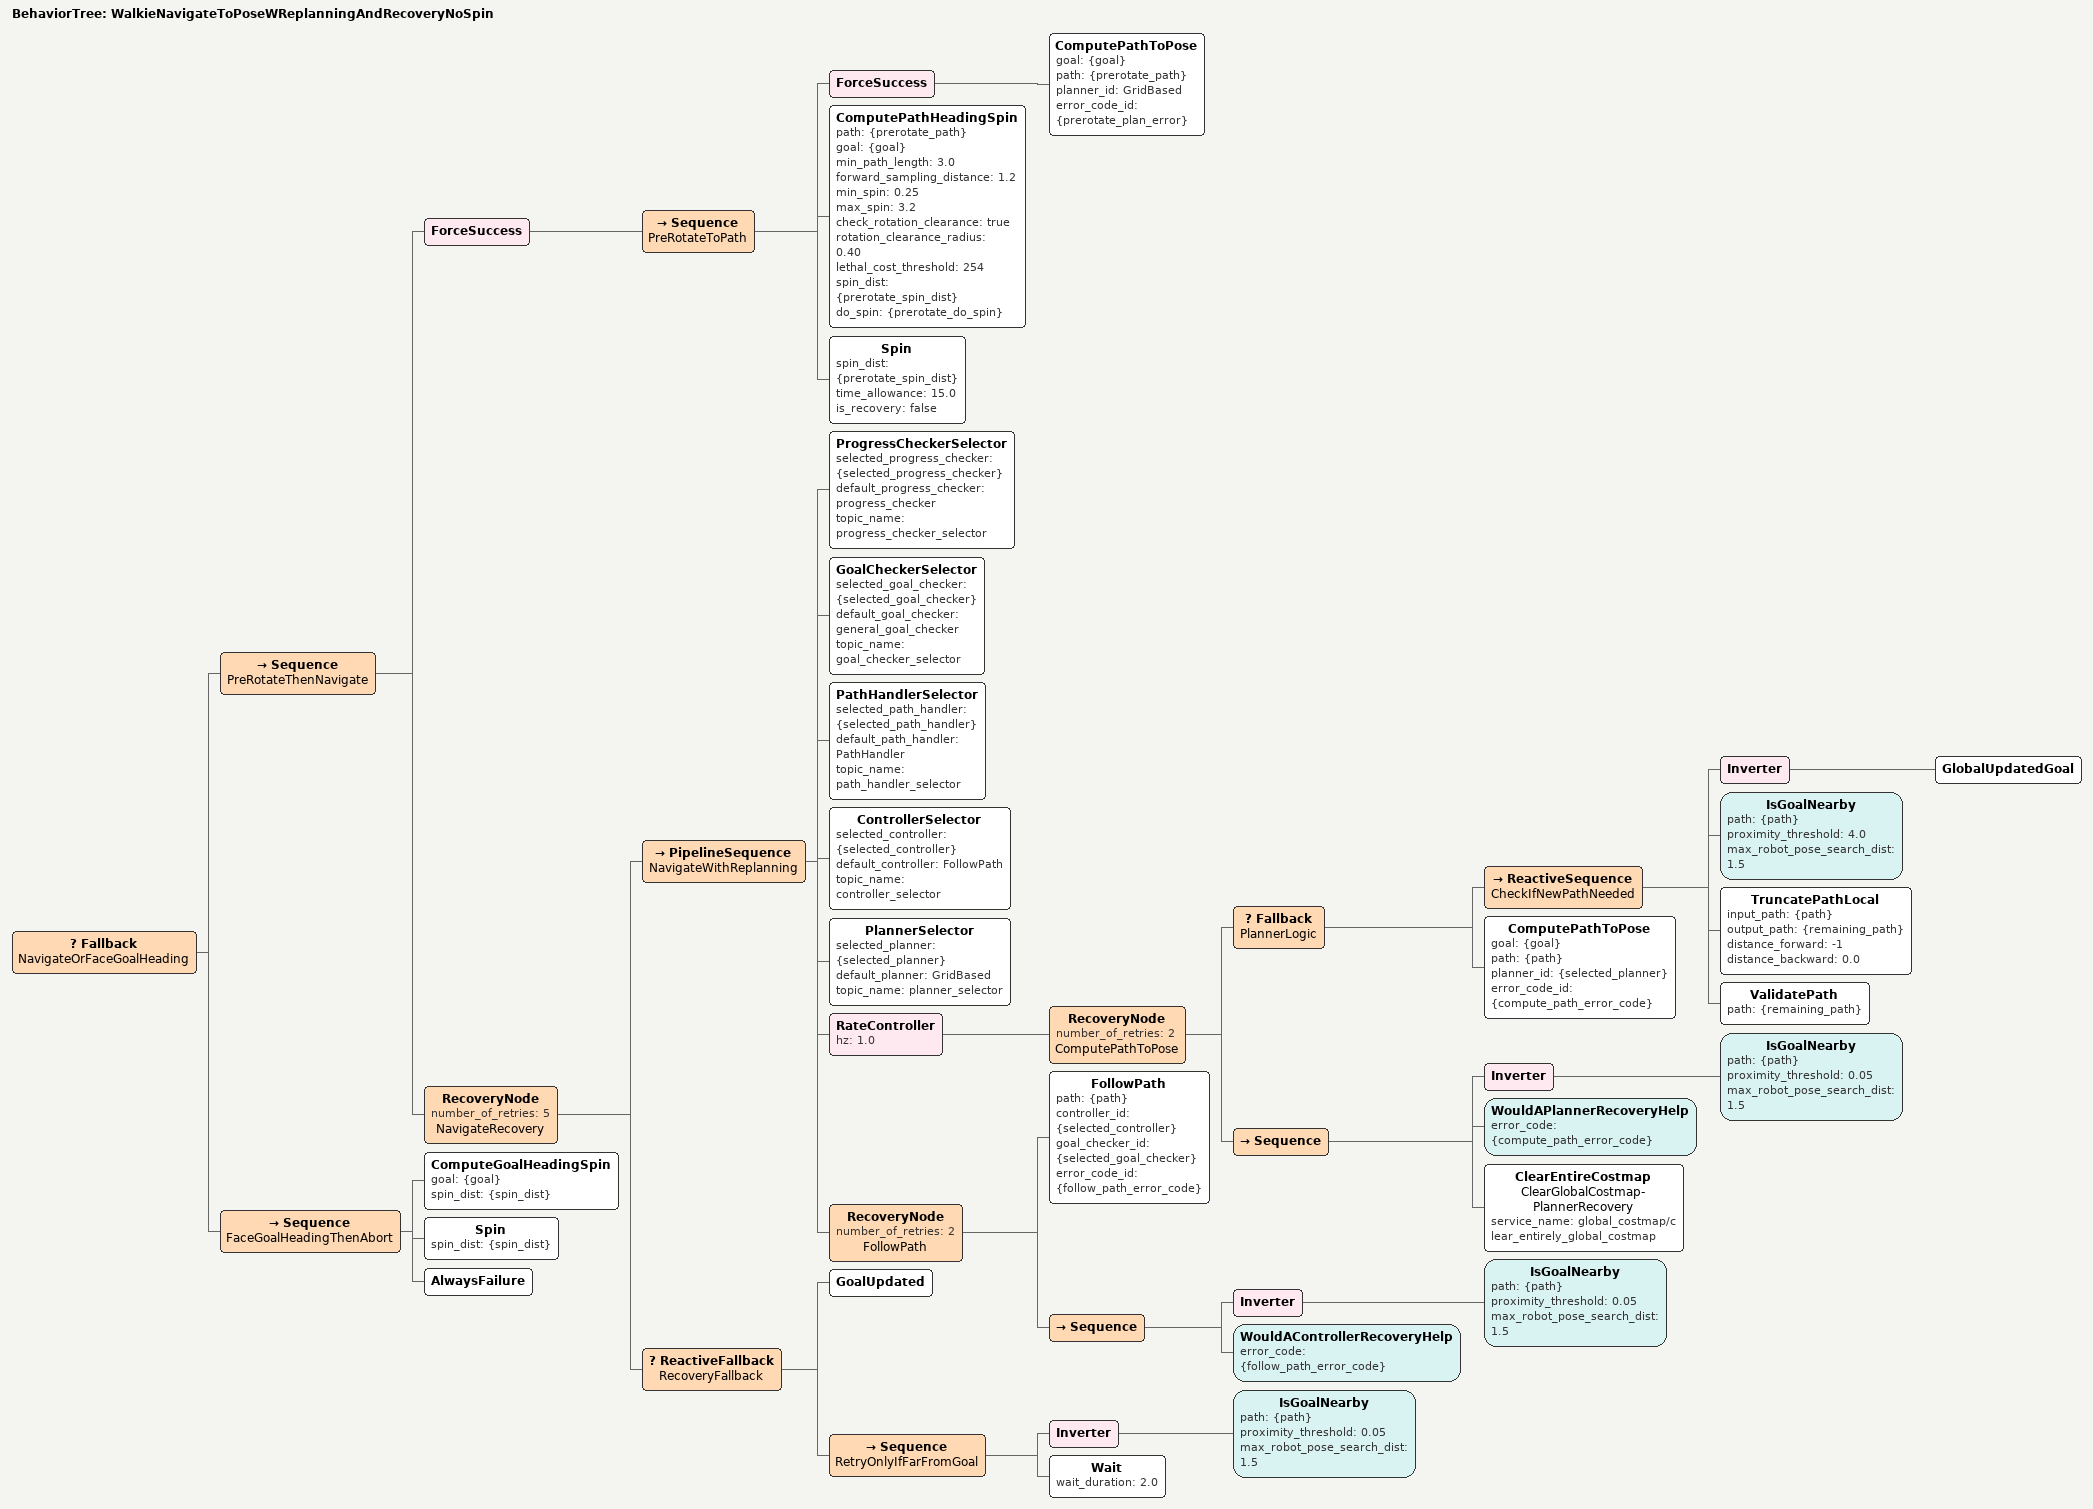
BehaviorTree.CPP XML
<root BTCPP_format="4" main_tree_to_execute="WalkieNavigateToPoseWReplanningAndRecoveryNoSpin">
  <BehaviorTree ID="WalkieNavigateToPoseWReplanningAndRecoveryNoSpin">

    <Fallback name="NavigateOrFaceGoalHeading">

    <Sequence name="PreRotateThenNavigate">

      <ForceSuccess>
        <Sequence name="PreRotateToPath">
          <ForceSuccess>
            <ComputePathToPose goal="{goal}" path="{prerotate_path}" planner_id="GridBased" error_code_id="{prerotate_plan_error}"/>
          </ForceSuccess>
          <ComputePathHeadingSpin path="{prerotate_path}" goal="{goal}" min_path_length="3.0" forward_sampling_distance="1.2" min_spin="0.25" max_spin="3.2" check_rotation_clearance="true" rotation_clearance_radius="0.40" lethal_cost_threshold="254" spin_dist="{prerotate_spin_dist}" do_spin="{prerotate_do_spin}"/>
          <Spin spin_dist="{prerotate_spin_dist}" time_allowance="15.0" is_recovery="false"/>
        </Sequence>
      </ForceSuccess>

    <RecoveryNode number_of_retries="5" name="NavigateRecovery">

        <PipelineSequence name="NavigateWithReplanning">
          <ProgressCheckerSelector selected_progress_checker="{selected_progress_checker}" default_progress_checker="progress_checker" topic_name="progress_checker_selector"/>
          <GoalCheckerSelector selected_goal_checker="{selected_goal_checker}" default_goal_checker="general_goal_checker" topic_name="goal_checker_selector"/>
          <PathHandlerSelector selected_path_handler="{selected_path_handler}" default_path_handler="PathHandler" topic_name="path_handler_selector"/>
          <ControllerSelector selected_controller="{selected_controller}" default_controller="FollowPath" topic_name="controller_selector"/>
          <PlannerSelector selected_planner="{selected_planner}" default_planner="GridBased" topic_name="planner_selector"/>

          <RateController hz="1.0">
            <RecoveryNode number_of_retries="2" name="ComputePathToPose">
              <Fallback name="PlannerLogic">
                <ReactiveSequence name="CheckIfNewPathNeeded">
                  <Inverter><GlobalUpdatedGoal/></Inverter>
                  <IsGoalNearby path="{path}" proximity_threshold="4.0" max_robot_pose_search_dist="1.5"/>
                  <TruncatePathLocal input_path="{path}" output_path="{remaining_path}" distance_forward="-1" distance_backward="0.0"/>
                  <ValidatePath path="{remaining_path}"/>
                </ReactiveSequence>
                <ComputePathToPose goal="{goal}" path="{path}" planner_id="{selected_planner}" error_code_id="{compute_path_error_code}"/>
              </Fallback>
              <Sequence>
                <Inverter>
                  <IsGoalNearby path="{path}" proximity_threshold="0.05" max_robot_pose_search_dist="1.5"/>
                </Inverter>
                <WouldAPlannerRecoveryHelp error_code="{compute_path_error_code}"/>
                <ClearEntireCostmap name="ClearGlobalCostmap-PlannerRecovery" service_name="global_costmap/clear_entirely_global_costmap"/>
              </Sequence>
            </RecoveryNode>
          </RateController>

          <RecoveryNode number_of_retries="2" name="FollowPath">
              <FollowPath path="{path}" controller_id="{selected_controller}" goal_checker_id="{selected_goal_checker}" error_code_id="{follow_path_error_code}"/>
              <Sequence>
                <Inverter>
                  <IsGoalNearby path="{path}" proximity_threshold="0.05" max_robot_pose_search_dist="1.5"/>
                </Inverter>
                <WouldAControllerRecoveryHelp error_code="{follow_path_error_code}"/>
              </Sequence>
            </RecoveryNode>

        </PipelineSequence>

      <ReactiveFallback name="RecoveryFallback">
        <GoalUpdated/>
        <Sequence name="RetryOnlyIfFarFromGoal">
          <Inverter>
            <IsGoalNearby path="{path}" proximity_threshold="0.05" max_robot_pose_search_dist="1.5"/>
          </Inverter>
          <Wait wait_duration="2.0"/>
        </Sequence>
      </ReactiveFallback>

    </RecoveryNode>

    </Sequence>

      <!-- Runs only if PreRotateThenNavigate failed (goal aborted). -->
      <Sequence name="FaceGoalHeadingThenAbort">
        <ComputeGoalHeadingSpin goal="{goal}" spin_dist="{spin_dist}"/>
        <Spin spin_dist="{spin_dist}"/>
        <AlwaysFailure/>
      </Sequence>

    </Fallback>
  </BehaviorTree>
</root>
